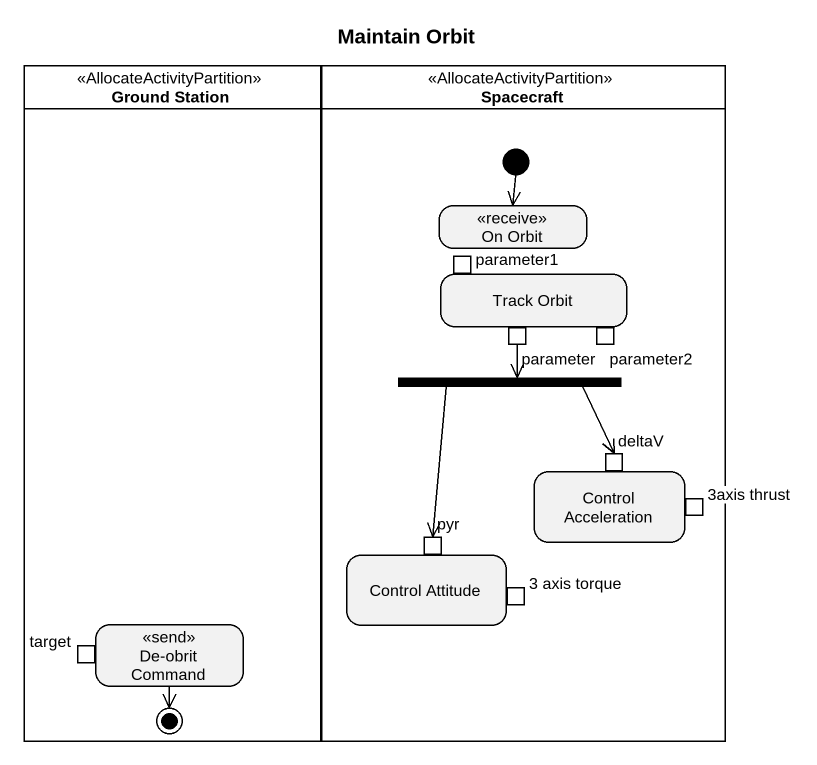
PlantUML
@startuml
title Maintain Orbit
hide empty description
state "Ground Station" as Ground_Station <<AllocateActivityPartition>> {
  state "De-obrit Command" as De_obrit_Command <<send>> {
    state target <<inputPin>>
  }
  De_obrit_Command --> [*]
}
state Spacecraft <<AllocateActivityPartition>> {
  state "On Orbit" as On_Orbit <<receive>>
  state "Track Orbit" as Track_Orbit {
    state parameter1 <<inputPin>>
    state parameter <<outputPin>>
    state parameter2 <<outputPin>>
  }
  state fork1 <<fork>>
  state "Control Acceleration" as Control_Acceleration {
    state deltaV <<inputPin>>
    state "3axis thrust" as p3axis_thrust <<outputPin>>
  }
  state "Control Attitude" as Control_Attitude {
    state pyr <<inputPin>>
    state "3 axis torque" as p3_axis_torque <<outputPin>>
  }
  [*] --> On_Orbit
}
parameter --> fork1
fork1 --> deltaV
fork1 --> pyr
@enduml
